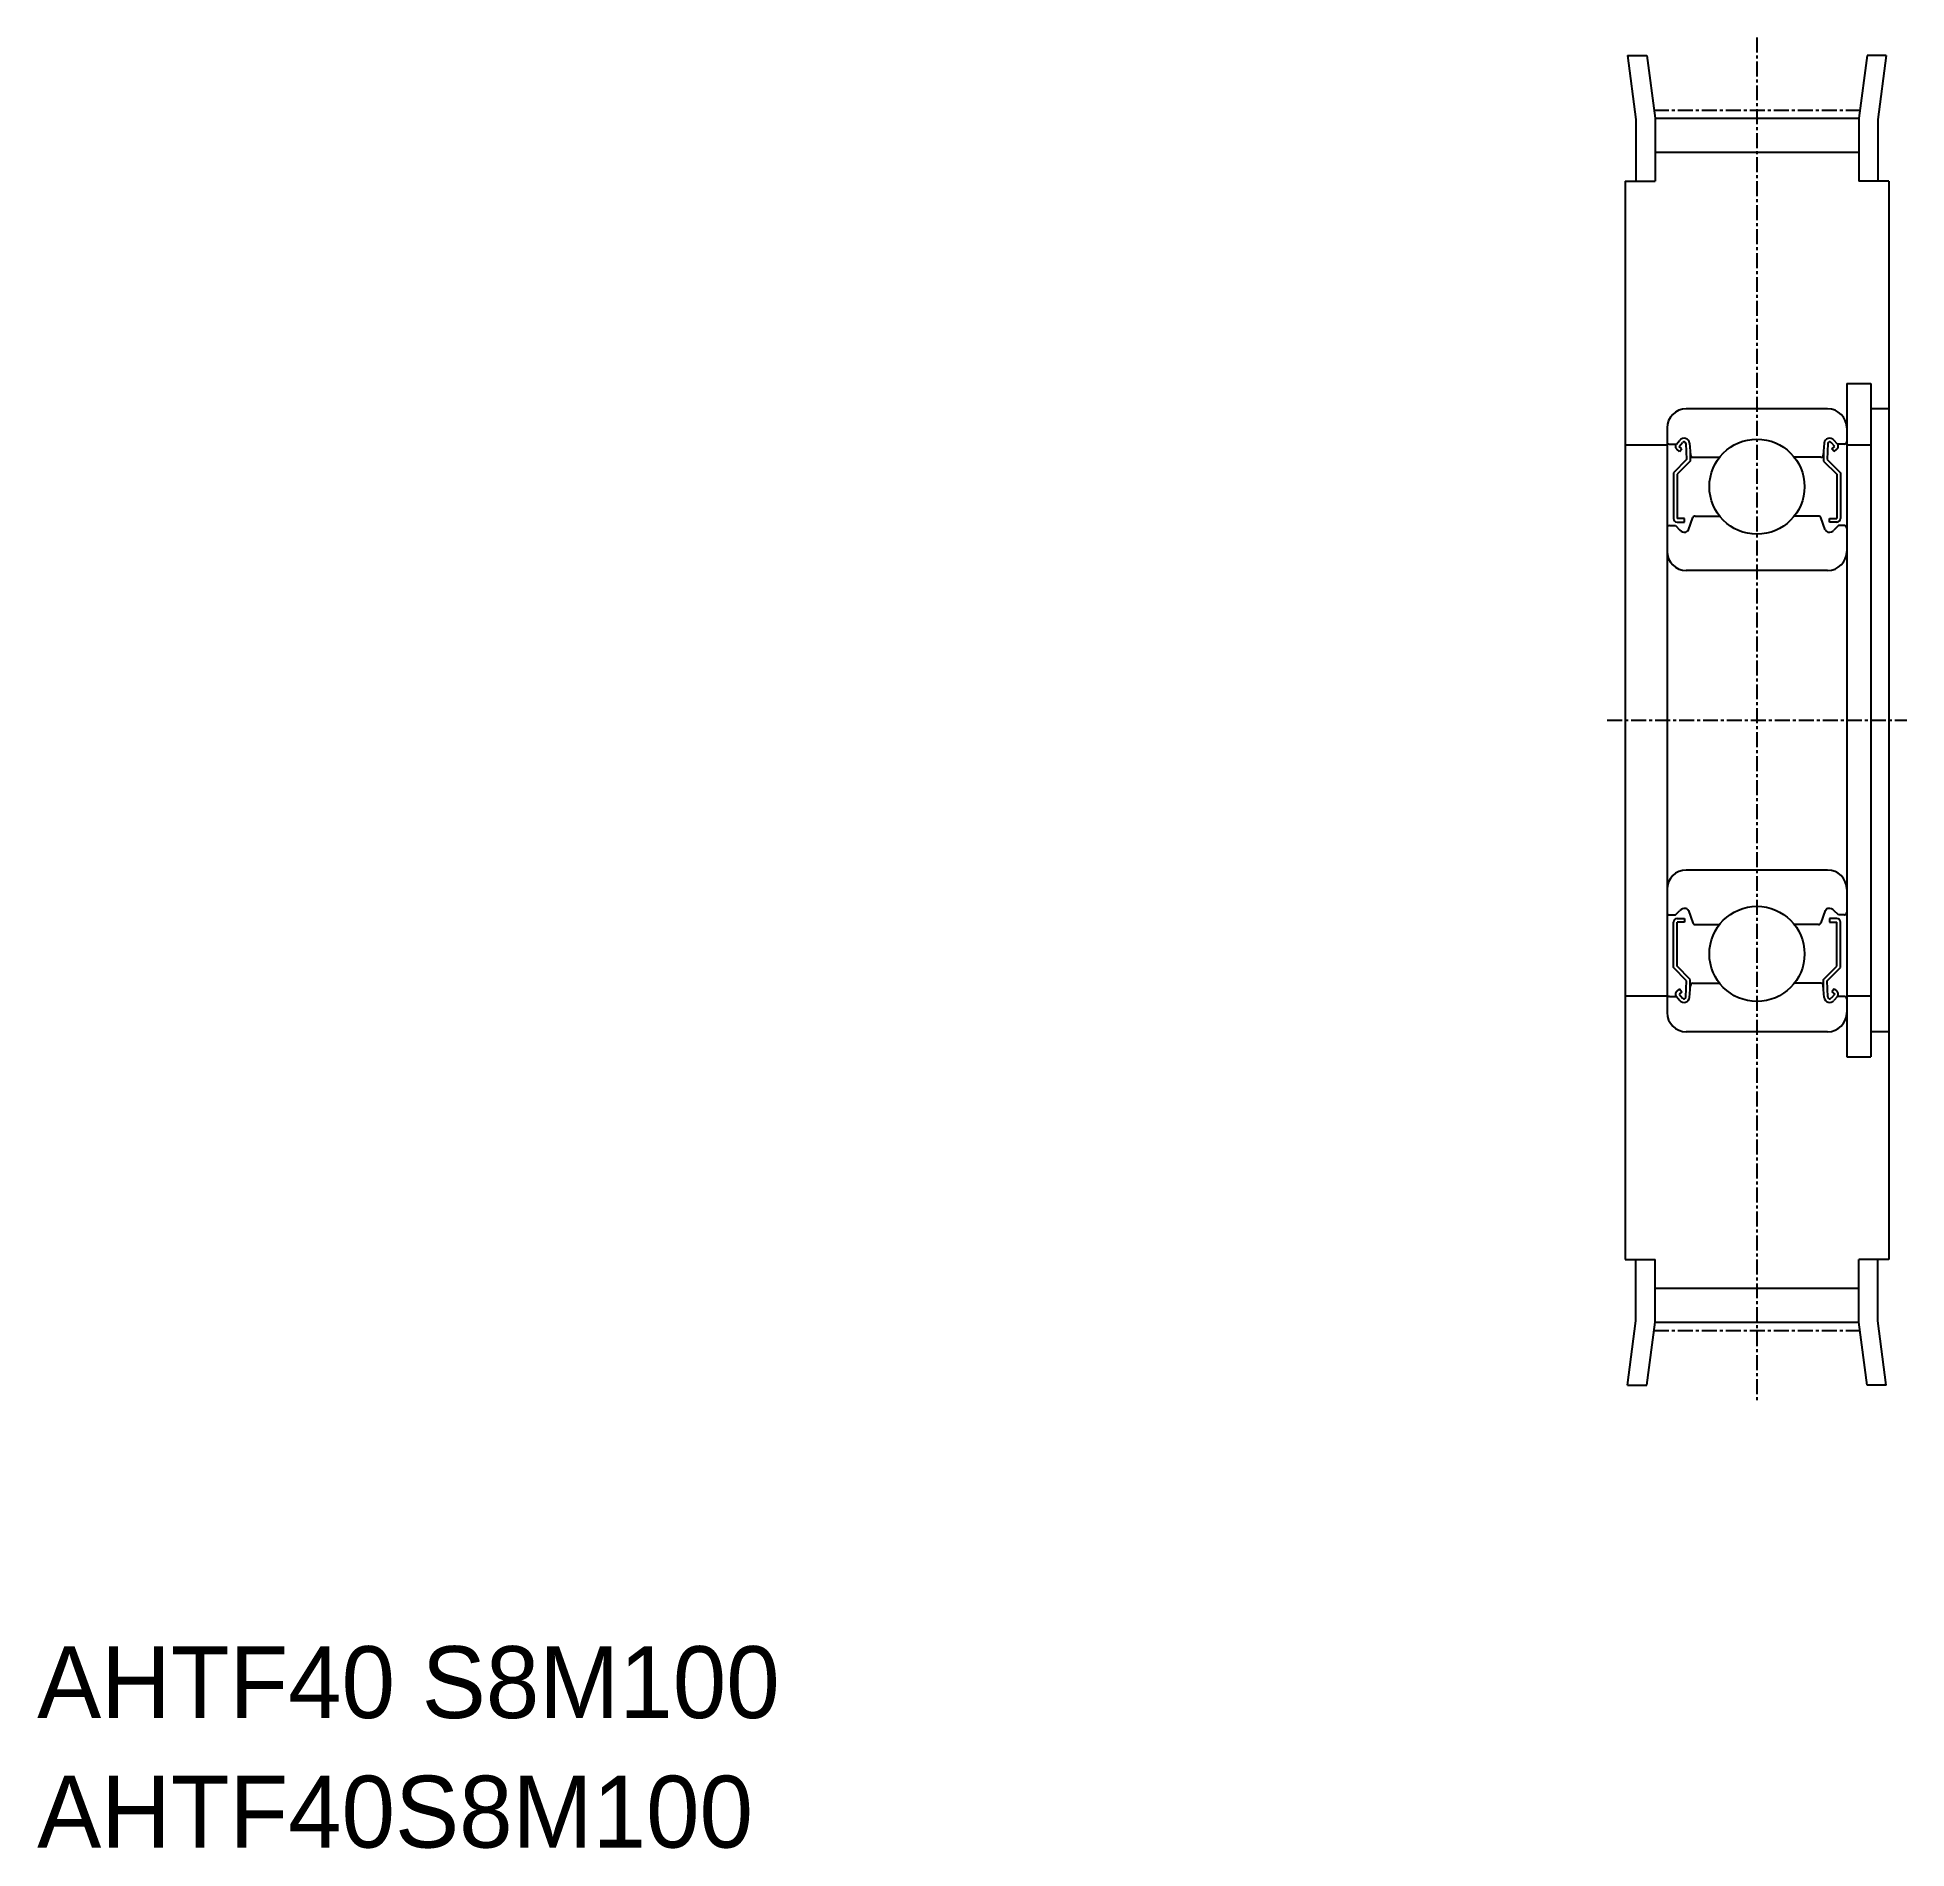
# Model space of a CAD drawing. Extents: x -286 to -130, y -61 to 90.
import ezdxf

# ---------------------------------------------------------------- set-up
doc = ezdxf.new("R2010")
doc.units = 0
doc.linetypes.add('CENTER', pattern=[2, 1.25, -0.25, 0.25, -0.25])
doc.layers.get('0').update_dxf_attribs({"linetype": 'CONTINUOUS'})
doc.layers.add('CENTER', color=1, linetype='CENTER')

msp = doc.modelspace()

# ---------------------------------------------------------------- linework, layer by layer
at = {"color": 7, "linetype": 'CONTINUOUS'}
for p, q in [((-153.24, 88.79), (-151.63, 88.79)), ((-153.24, 88.79), (-152.53, 83.43)), ((-151.63, 88.79), (-150.93, 83.54)), ((-133.24, 88.79), (-133.93, 83.54)), ((-131.63, 88.79), (-133.24, 88.79)), ((-131.63, 88.79), (-132.33, 83.43)), ((-152.53, 83.43), (-152.53, 78.29)), ((-150.93, 83.54), (-150.93, 78.29)), ((-150.93, 83.54), (-133.93, 83.54)), ((-133.93, 83.54), (-133.93, 78.29)), ((-132.33, 83.43), (-132.33, 78.29)), ((-150.93, 80.71), (-133.93, 80.71)), ((-153.43, 78.29), (-150.93, 78.29)), ((-153.43, 78.29), (-153.43, -11.71)), ((-131.43, 78.29), (-133.93, 78.29)), ((-131.43, 78.29), (-131.43, -11.71)), ((-134.93, 61.39), (-134.93, 5.19)), ((-134.93, 61.39), (-132.93, 61.39)), ((-132.93, 61.39), (-132.93, 5.19)), ((-136.53, 59.29), (-148.33, 59.29)), ((-131.43, 59.29), (-132.93, 59.29)), ((-153.43, 56.29), (-149.93, 56.29)), ((-149.93, 57.69), (-149.93, 8.89)), ((-149.73, 56.34), (-149.15, 56.34)), ((-149.15, 56.34), (-148.87, 56.68)), ((-148.92, 56.15), (-148.64, 56.49)), ((-148.36, 56.39), (-148.3, 55.05)), ((-148.06, 56.42), (-147.97, 55.43)), ((-136.81, 56.42), (-136.89, 55.43)), ((-136.51, 56.39), (-136.56, 55.05)), ((-135.94, 56.15), (-136.23, 56.49)), ((-135.71, 56.34), (-136, 56.68)), ((-135.13, 56.34), (-135.71, 56.34)), ((-134.93, 56.29), (-132.93, 56.29)), ((-148.3, 55.05), (-149.4, 53.95)), ((-148.89, 55.73), (-149.12, 55.92)), ((-148, 54.92), (-149.1, 53.82)), ((-148.7, 55.96), (-148.92, 56.15)), ((-148.89, 55.73), (-148.7, 55.96)), ((-148, 55.77), (-148, 54.92)), ((-147.78, 55.24), (-145.56, 55.24)), ((-137.09, 55.24), (-139.31, 55.24)), ((-136.86, 55.77), (-136.86, 54.92)), ((-136.86, 54.92), (-135.76, 53.82)), ((-136.56, 55.05), (-135.46, 53.95)), ((-136.17, 55.96), (-135.94, 56.15)), ((-135.98, 55.73), (-136.17, 55.96)), ((-135.98, 55.73), (-135.75, 55.92)), ((-149.4, 53.95), (-149.4, 50.14)), ((-149.1, 53.82), (-149.1, 50.14)), ((-135.76, 53.82), (-135.76, 50.14)), ((-135.46, 53.95), (-135.46, 50.14)), ((-148.48, 50.14), (-149.1, 50.14)), ((-148.48, 49.84), (-148.48, 50.14)), ((-148.15, 49.19), (-147.78, 50.21)), ((-147.59, 50.34), (-145.56, 50.34)), ((-137.28, 50.34), (-139.31, 50.34)), ((-136.72, 49.19), (-137.09, 50.21)), ((-136.38, 49.84), (-136.38, 50.14)), ((-136.38, 50.14), (-135.76, 50.14)), ((-149.73, 49.54), (-149.23, 49.54)), ((-149.23, 49.54), (-148.86, 49.17)), ((-149.1, 49.84), (-148.48, 49.84)), ((-135.76, 49.84), (-136.38, 49.84)), ((-135.63, 49.54), (-136.01, 49.17)), ((-135.13, 49.54), (-135.63, 49.54)), ((-136.53, 45.79), (-148.33, 45.79)), ((-136.53, 20.79), (-148.33, 20.79)), ((-149.23, 17.04), (-148.86, 17.42)), ((-148.15, 17.4), (-147.78, 16.37)), ((-136.72, 17.4), (-137.09, 16.37)), ((-135.63, 17.04), (-136.01, 17.42)), ((-149.73, 17.04), (-149.23, 17.04)), ((-149.4, 12.64), (-149.4, 16.44)), ((-149.1, 16.74), (-148.48, 16.74)), ((-148.48, 16.44), (-149.1, 16.44)), ((-149.1, 12.76), (-149.1, 16.44)), ((-148.48, 16.74), (-148.48, 16.44)), ((-147.59, 16.24), (-145.56, 16.24)), ((-137.28, 16.24), (-139.31, 16.24)), ((-136.38, 16.74), (-136.38, 16.44)), ((-135.76, 16.74), (-136.38, 16.74)), ((-136.38, 16.44), (-135.76, 16.44)), ((-135.76, 12.76), (-135.76, 16.44)), ((-135.13, 17.04), (-135.63, 17.04)), ((-135.46, 12.64), (-135.46, 16.44)), ((-148.3, 11.54), (-149.4, 12.64)), ((-148, 11.66), (-149.1, 12.76)), ((-136.86, 11.66), (-135.76, 12.76)), ((-136.56, 11.54), (-135.46, 12.64)), ((-148.36, 10.2), (-148.3, 11.54)), ((-148.06, 10.16), (-147.97, 11.16)), ((-148, 10.82), (-148, 11.66)), ((-147.78, 11.34), (-145.56, 11.34)), ((-137.09, 11.34), (-139.31, 11.34)), ((-136.81, 10.16), (-136.89, 11.16)), ((-136.86, 10.82), (-136.86, 11.66)), ((-136.51, 10.2), (-136.56, 11.54)), ((-153.43, 10.29), (-149.93, 10.29)), ((-149.73, 10.24), (-149.15, 10.24)), ((-149.15, 10.24), (-148.87, 9.91)), ((-148.89, 10.86), (-149.12, 10.67)), ((-148.7, 10.63), (-148.92, 10.44)), ((-148.92, 10.44), (-148.64, 10.1)), ((-148.89, 10.86), (-148.7, 10.63)), ((-135.94, 10.44), (-136.23, 10.1)), ((-135.98, 10.86), (-136.17, 10.63)), ((-136.17, 10.63), (-135.94, 10.44)), ((-135.71, 10.24), (-136, 9.91)), ((-135.98, 10.86), (-135.75, 10.67)), ((-135.13, 10.24), (-135.71, 10.24)), ((-134.93, 10.29), (-132.93, 10.29)), ((-136.53, 7.29), (-148.33, 7.29)), ((-142.43, 7.29), (-142.43, 7.29)), ((-139.48, 7.29), (-139.48, 7.29)), ((-131.43, 7.29), (-132.93, 7.29)), ((-134.93, 5.19), (-132.93, 5.19)), ((-153.43, -11.71), (-150.93, -11.71)), ((-152.53, -16.85), (-152.53, -11.71)), ((-150.93, -16.95), (-150.93, -11.71)), ((-133.93, -16.95), (-133.93, -11.71)), ((-131.43, -11.71), (-133.93, -11.71)), ((-132.33, -16.85), (-132.33, -11.71)), ((-150.93, -14.12), (-133.93, -14.12)), ((-153.24, -22.21), (-152.53, -16.85)), ((-151.63, -22.21), (-150.93, -16.95)), ((-150.93, -16.95), (-133.93, -16.95)), ((-133.24, -22.21), (-133.93, -16.95)), ((-131.63, -22.21), (-132.33, -16.85)), ((-153.24, -22.21), (-151.63, -22.21)), ((-131.63, -22.21), (-133.24, -22.21))]:
    msp.add_line(p, q, dxfattribs=at)
for centre in [(-142.43, 52.79), (-142.43, 13.79)]:
    msp.add_circle(centre, 3.97, dxfattribs=at)
for centre, radius, start, end in [((-148.33, 57.69), 1.6, 90, 180), ((-136.53, 57.69), 1.6, 0, 90), ((-149.73, 56.54), 0.2, 180, 270), ((-148.93, 56.15), 0.3, 139.9105, 229.9992), ((-148.52, 56.38), 0.46, 4.9869, 139.9105), ((-148.52, 56.38), 0.16, 2.3754, 139.9946), ((-136.35, 56.38), 0.46, 40.0895, 175.0131), ((-136.35, 56.38), 0.16, 40.0054, 177.6246), ((-135.94, 56.15), 0.3, 310.0008, 40.0895), ((-135.13, 56.54), 0.2, 270, 0), ((-147.78, 55.44), 0.2, 184.9869, 270), ((-137.09, 55.44), 0.2, 270, 355.0131), ((-149.1, 50.14), 0.3, 180, 270), ((-147.59, 50.14), 0.2, 90, 160.0304), ((-137.28, 50.14), 0.2, 19.9696, 90), ((-135.76, 50.14), 0.3, 270, 0), ((-149.73, 49.34), 0.2, 90, 180), ((-148.44, 49.59), 0.6, 225.0023, 272.8279), ((-148.43, 49.29), 0.3, 265.4914, 340.0304), ((-136.43, 49.29), 0.3, 199.9696, 274.5086), ((-136.43, 49.59), 0.6, 267.1721, 314.9977), ((-135.13, 49.34), 0.2, 0, 90), ((-148.33, 47.39), 1.6, 180, 270), ((-136.53, 47.39), 1.6, 270, 0), ((-148.33, 19.19), 1.6, 90, 180), ((-136.53, 19.19), 1.6, 0, 90), ((-149.73, 17.24), 0.2, 180, 270), ((-148.44, 16.99), 0.6, 87.1721, 134.9977), ((-148.43, 17.29), 0.3, 19.9696, 94.5086), ((-136.43, 17.29), 0.3, 85.4914, 160.0304), ((-136.43, 16.99), 0.6, 45.0023, 92.8279), ((-135.13, 17.24), 0.2, 270, 0), ((-149.1, 16.44), 0.3, 90, 180), ((-147.59, 16.44), 0.2, 199.9696, 270), ((-137.28, 16.44), 0.2, 270, 340.0304), ((-135.76, 16.44), 0.3, 0, 90), ((-147.78, 11.14), 0.2, 90, 175.0131), ((-137.09, 11.14), 0.2, 4.9869, 90), ((-149.73, 10.04), 0.2, 90, 180), ((-148.93, 10.44), 0.3, 130.0008, 220.0895), ((-148.52, 10.2), 0.46, 220.0895, 355.0131), ((-148.52, 10.2), 0.16, 220.0054, 357.6246), ((-136.35, 10.2), 0.46, 184.9869, 319.9105), ((-136.35, 10.2), 0.16, 182.3754, 319.9946), ((-135.94, 10.44), 0.3, 319.9105, 49.9992), ((-135.13, 10.04), 0.2, 0, 90), ((-148.33, 8.89), 1.6, 180, 270), ((-136.53, 8.89), 1.6, 270, 0)]:
    msp.add_arc(centre, radius, start, end, dxfattribs=at)
at = {"layer": 'CENTER', "color": 1, "linetype": 'CENTER'}
for p, q in [((-142.43, 90.29), (-142.43, -23.71)), ((-151.02, 84.22), (-133.84, 84.22)), ((-154.93, 33.29), (-129.93, 33.29)), ((-151.02, -17.64), (-133.84, -17.64))]:
    msp.add_line(p, q, dxfattribs=at)

# ---------------------------------------------------------------- texts
at = {"color": 7, "linetype": 'CONTINUOUS'}
for s, p in [('AHTF40 S8M100', (-285.99, -50)), ('AHTF40S8M100', (-285.99, -60.81))]:
    msp.add_text(s, height=6, dxfattribs=at).set_placement(p)

doc.saveas('drawing.dxf')
